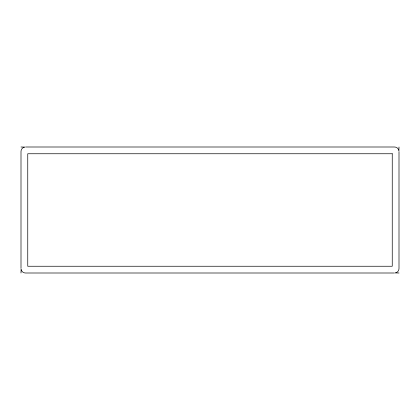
<?xml version="1.0" encoding="UTF-8"?>
<svg xmlns="http://www.w3.org/2000/svg" width="420" height="420" viewBox="0 0 420 420"><rect width="100%" height="100%" fill="white"/><g stroke="black" fill="none" stroke-linecap="round" stroke-linejoin="round"><path stroke-width="0.63" d="M21 273L21.084 269.377A4.499 4.499 0 0 0 25.499 273L394.501 273M399 147L398.916 150.623A4.499 4.499 0 0 0 394.501 147L25.499 147M21 147L24.622 147.084A4.499 4.499 0 0 0 21 151.499L21 268.501M399 273L395.378 272.916A4.499 4.499 0 0 0 399 268.501L399 151.499M392.249 153.752L27.752 153.752L27.752 266.248L392.249 266.248L392.249 153.752"/></g></svg>
